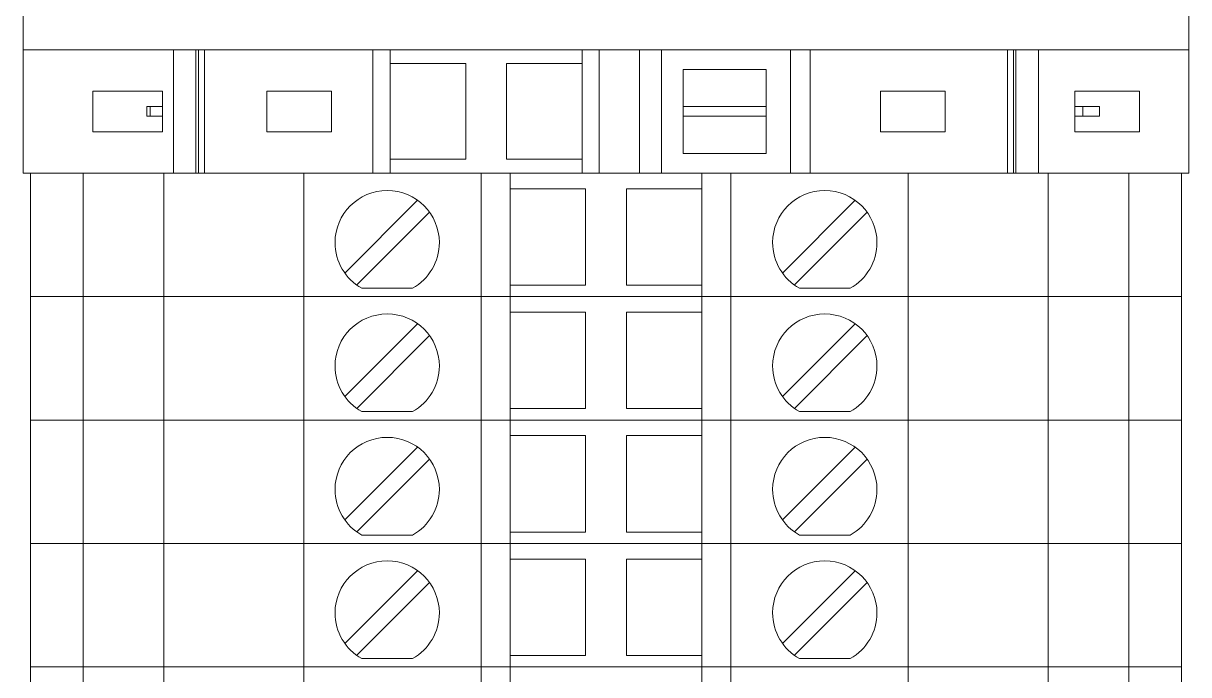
# Model space of a CAD drawing. Header units: millimetres. Extents: x 1880 to 4113, y 771 to 2990.
# Drawn here: x 3578.3 to 3626.9, y 1463.16 to 1490.34 of the extents above; entities that cross this region are included whole.
import ezdxf

# ---------------------------------------------------------------- set-up
doc = ezdxf.new("R2010")
doc.units = ezdxf.units.MM
doc.layers.add('000-PI-Oprema', color=30, linetype='Continuous', lineweight=5)
doc.layers.add('000-PI-ORMAR', color=2, linetype='Continuous')

msp = doc.modelspace()

# ---------------------------------------------------------------- linework, layer by layer
at = {"color": 0, "linetype": 'ByBlock', "lineweight": 0, "ltscale": 0.25}
msp.add_lwpolyline([(3578.304, 1491.439), (3578.304, 1484.089), (3626.904, 1484.089), (3626.904, 1491.439), (3578.304, 1491.439)], dxfattribs=at)
at = {"layer": '000-PI-Oprema', "color": 0, "linetype": 'ByBlock', "lineweight": 0}
for p, q in [((3578.304, 1491.439), (3578.304, 1484.089)), ((3626.904, 1484.089), (3626.904, 1491.439)), ((3584.57, 1489.239), (3578.304, 1489.239)), ((3584.57, 1484.089), (3584.57, 1489.239)), ((3585.506, 1489.239), (3584.57, 1489.239)), ((3585.506, 1484.089), (3585.506, 1489.239)), ((3585.606, 1489.239), (3585.506, 1489.239)), ((3585.606, 1489.239), (3585.606, 1484.089)), ((3585.864, 1489.239), (3585.606, 1489.239)), ((3585.864, 1489.239), (3585.864, 1484.089)), ((3592.886, 1489.239), (3585.864, 1489.239)), ((3592.886, 1489.239), (3593.604, 1489.239)), ((3592.886, 1484.089), (3592.886, 1489.239)), ((3593.604, 1488.664), (3593.604, 1489.239)), ((3593.604, 1489.239), (3601.604, 1489.239)), ((3601.604, 1489.239), (3601.604, 1488.664)), ((3601.604, 1489.239), (3602.323, 1489.239)), ((3602.323, 1489.239), (3603.995, 1489.239)), ((3602.323, 1484.089), (3602.323, 1489.239)), ((3604.92, 1489.239), (3603.995, 1489.239)), ((3603.995, 1489.239), (3603.995, 1484.089)), ((3610.294, 1489.239), (3604.92, 1489.239)), ((3604.92, 1489.239), (3604.92, 1484.089)), ((3610.294, 1489.239), (3610.294, 1484.089)), ((3611.114, 1489.239), (3610.294, 1489.239)), ((3611.114, 1484.089), (3611.114, 1489.239)), ((3611.114, 1489.239), (3619.344, 1489.239)), ((3619.344, 1489.239), (3619.344, 1484.089)), ((3619.344, 1489.239), (3619.602, 1489.239)), ((3619.602, 1484.089), (3619.602, 1489.239)), ((3619.602, 1489.239), (3619.702, 1489.239)), ((3620.639, 1489.239), (3619.702, 1489.239)), ((3619.702, 1484.089), (3619.702, 1489.239)), ((3620.639, 1489.239), (3626.904, 1489.239)), ((3620.639, 1484.089), (3620.639, 1489.239)), ((3593.604, 1484.664), (3593.604, 1488.664)), ((3593.604, 1488.664), (3596.754, 1488.664)), ((3596.754, 1488.664), (3596.754, 1484.664)), ((3598.454, 1488.664), (3601.604, 1488.664)), ((3598.454, 1484.664), (3598.454, 1488.664)), ((3601.604, 1488.664), (3601.604, 1484.664)), ((3605.829, 1488.414), (3609.279, 1488.414)), ((3605.829, 1486.864), (3605.829, 1488.414)), ((3609.279, 1488.414), (3609.279, 1486.864)), ((3581.204, 1485.814), (3581.204, 1487.514)), ((3581.204, 1487.514), (3584.104, 1487.514)), ((3584.104, 1487.514), (3584.104, 1486.864)), ((3588.454, 1487.514), (3591.154, 1487.514)), ((3588.454, 1485.814), (3588.454, 1487.514)), ((3591.154, 1487.514), (3591.154, 1485.814)), ((3614.054, 1487.514), (3616.754, 1487.514)), ((3614.054, 1485.814), (3614.054, 1487.514)), ((3616.754, 1487.514), (3616.754, 1485.814)), ((3622.154, 1486.864), (3622.154, 1487.514)), ((3622.154, 1487.514), (3624.854, 1487.514)), ((3624.854, 1487.514), (3624.854, 1485.814)), ((3583.59, 1486.864), (3583.459, 1486.864)), ((3583.459, 1486.464), (3583.459, 1486.864)), ((3583.59, 1486.864), (3583.59, 1486.464)), ((3583.59, 1486.864), (3584.104, 1486.864)), ((3584.104, 1486.864), (3584.104, 1486.464)), ((3605.829, 1486.864), (3609.279, 1486.864)), ((3605.829, 1486.464), (3605.829, 1486.864)), ((3609.279, 1486.864), (3609.279, 1486.464)), ((3622.154, 1486.464), (3622.154, 1486.864)), ((3622.154, 1486.864), (3622.49, 1486.864)), ((3622.49, 1486.864), (3622.49, 1486.464)), ((3623.19, 1486.864), (3622.49, 1486.864)), ((3623.19, 1486.864), (3623.19, 1486.464)), ((3583.59, 1486.464), (3583.459, 1486.464)), ((3583.59, 1486.464), (3584.104, 1486.464)), ((3584.104, 1486.464), (3584.104, 1485.814)), ((3605.829, 1486.464), (3609.279, 1486.464)), ((3605.829, 1484.914), (3605.829, 1486.464)), ((3609.279, 1486.464), (3609.279, 1484.914)), ((3622.154, 1486.464), (3622.49, 1486.464)), ((3622.154, 1485.814), (3622.154, 1486.464)), ((3623.19, 1486.464), (3622.49, 1486.464)), ((3584.104, 1485.814), (3581.204, 1485.814)), ((3591.154, 1485.814), (3588.454, 1485.814)), ((3616.754, 1485.814), (3614.054, 1485.814)), ((3624.854, 1485.814), (3622.154, 1485.814)), ((3609.279, 1484.914), (3605.829, 1484.914)), ((3596.754, 1484.664), (3593.604, 1484.664)), ((3593.604, 1484.089), (3593.604, 1484.664)), ((3601.604, 1484.664), (3598.454, 1484.664)), ((3601.604, 1484.664), (3601.604, 1484.089)), ((3585.506, 1484.089), (3584.57, 1484.089)), ((3585.606, 1484.089), (3585.506, 1484.089)), ((3585.864, 1484.089), (3585.606, 1484.089)), ((3592.886, 1484.089), (3593.604, 1484.089))]:
    msp.add_line(p, q, dxfattribs=at)
at = {"layer": '000-PI-Oprema', "color": 0, "linetype": 'ByBlock', "lineweight": 0, "ltscale": 0.25}
msp.add_line((3626.904, 1484.089), (3578.304, 1484.089), dxfattribs=at)
at = {"layer": '000-PI-ORMAR', "color": 0, "linetype": 'ByBlock', "lineweight": 0}
for p, q in [((3578.604, 1484.089), (3578.604, 1484.089)), ((3578.604, 1484.089), (3579.287, 1484.089)), ((3578.604, 1478.939), (3578.604, 1484.089)), ((3579.604, 1484.089), (3579.287, 1484.089)), ((3579.604, 1484.089), (3579.604, 1484.089)), ((3580.804, 1484.089), (3579.604, 1484.089)), ((3580.804, 1484.089), (3580.804, 1484.089)), ((3582.396, 1484.089), (3580.804, 1484.089)), ((3580.804, 1478.939), (3580.804, 1484.089)), ((3584.539, 1484.089), (3582.396, 1484.089)), ((3582.854, 1484.089), (3582.854, 1484.089)), ((3584.165, 1478.939), (3584.165, 1484.089)), ((3584.922, 1484.089), (3584.539, 1484.089)), ((3587.43, 1484.089), (3584.922, 1484.089)), ((3585.404, 1484.089), (3585.404, 1484.089)), ((3586.304, 1484.089), (3586.304, 1484.089)), ((3590.004, 1484.089), (3587.43, 1484.089)), ((3597.404, 1484.089), (3590.004, 1484.089)), ((3590.004, 1478.939), (3590.004, 1484.089)), ((3598.604, 1484.089), (3597.404, 1484.089)), ((3597.404, 1478.939), (3597.404, 1484.089)), ((3598.604, 1484.089), (3598.604, 1484.089)), ((3606.604, 1484.089), (3598.604, 1484.089)), ((3598.604, 1478.939), (3598.604, 1484.089)), ((3606.604, 1484.089), (3606.604, 1484.089)), ((3607.804, 1484.089), (3606.604, 1484.089)), ((3606.604, 1478.939), (3606.604, 1484.089)), ((3615.204, 1484.089), (3607.804, 1484.089)), ((3607.804, 1478.939), (3607.804, 1484.089)), ((3612.404, 1484.089), (3612.404, 1484.089)), ((3617.778, 1484.089), (3615.204, 1484.089)), ((3615.204, 1478.939), (3615.204, 1484.089)), ((3617.454, 1484.089), (3617.454, 1484.089)), ((3620.287, 1484.089), (3617.778, 1484.089)), ((3620.104, 1484.089), (3620.104, 1484.089)), ((3620.67, 1484.089), (3620.287, 1484.089)), ((3622.812, 1484.089), (3620.67, 1484.089)), ((3621.043, 1478.939), (3621.043, 1484.089)), ((3622.354, 1484.089), (3622.354, 1484.089)), ((3624.404, 1484.089), (3622.812, 1484.089)), ((3624.404, 1484.089), (3624.404, 1484.089)), ((3624.404, 1484.089), (3626.604, 1484.089)), ((3624.404, 1478.939), (3624.404, 1484.089)), ((3626.604, 1484.089), (3626.604, 1484.089)), ((3626.604, 1478.939), (3626.604, 1484.089)), ((3598.604, 1483.439), (3598.604, 1483.439)), ((3598.604, 1483.439), (3601.754, 1483.439)), ((3601.754, 1483.439), (3601.754, 1479.414)), ((3601.754, 1483.439), (3601.754, 1483.439)), ((3603.454, 1483.439), (3606.604, 1483.439)), ((3603.454, 1479.414), (3603.454, 1483.439)), ((3603.454, 1483.439), (3603.454, 1483.439)), ((3606.604, 1483.439), (3606.604, 1483.439)), ((3594.75, 1482.954), (3591.714, 1479.919)), ((3594.75, 1482.954), (3594.75, 1482.954)), ((3613, 1482.954), (3609.964, 1479.919)), ((3613, 1482.954), (3613, 1482.954)), ((3592.209, 1479.424), (3595.245, 1482.459)), ((3595.245, 1482.459), (3595.245, 1482.459)), ((3597.404, 1479.889), (3597.404, 1482.489)), ((3597.404, 1482.489), (3597.404, 1482.489)), ((3607.804, 1482.489), (3607.804, 1482.489)), ((3607.804, 1479.889), (3607.804, 1482.489)), ((3610.459, 1479.424), (3613.495, 1482.459)), ((3613.495, 1482.459), (3613.495, 1482.459)), ((3591.714, 1479.919), (3591.714, 1479.919)), ((3597.404, 1479.889), (3597.404, 1479.889)), ((3607.804, 1479.889), (3607.804, 1479.889)), ((3609.964, 1479.919), (3609.964, 1479.919)), ((3592.209, 1479.424), (3592.209, 1479.424)), ((3598.604, 1479.414), (3598.604, 1479.414)), ((3601.754, 1479.414), (3598.604, 1479.414)), ((3601.754, 1479.414), (3601.754, 1479.414)), ((3606.604, 1479.414), (3603.454, 1479.414)), ((3603.454, 1479.414), (3603.454, 1479.414)), ((3606.604, 1479.414), (3606.604, 1479.414)), ((3610.459, 1479.424), (3610.459, 1479.424)), ((3578.604, 1478.939), (3578.604, 1478.939)), ((3578.604, 1478.939), (3579.287, 1478.939)), ((3578.604, 1478.939), (3578.604, 1478.939)), ((3578.604, 1478.939), (3579.287, 1478.939)), ((3578.604, 1473.789), (3578.604, 1478.939)), ((3579.604, 1478.939), (3579.287, 1478.939)), ((3579.604, 1478.939), (3579.287, 1478.939)), ((3580.804, 1478.939), (3579.604, 1478.939)), ((3579.604, 1478.939), (3579.604, 1478.939)), ((3579.604, 1478.939), (3579.604, 1478.939)), ((3580.804, 1478.939), (3579.604, 1478.939)), ((3580.104, 1478.939), (3580.104, 1478.939)), ((3582.396, 1478.939), (3580.804, 1478.939)), ((3580.804, 1478.939), (3580.804, 1478.939)), ((3580.804, 1478.939), (3580.804, 1478.939)), ((3582.396, 1478.939), (3580.804, 1478.939)), ((3580.804, 1473.789), (3580.804, 1478.939)), ((3584.539, 1478.939), (3582.396, 1478.939)), ((3584.539, 1478.939), (3582.396, 1478.939)), ((3582.854, 1478.939), (3582.854, 1478.939)), ((3582.854, 1478.939), (3582.854, 1478.939)), ((3584.165, 1473.789), (3584.165, 1478.939)), ((3584.539, 1478.939), (3584.922, 1478.939)), ((3584.922, 1478.939), (3584.539, 1478.939)), ((3584.922, 1478.939), (3587.43, 1478.939)), ((3587.43, 1478.939), (3584.922, 1478.939)), ((3585.404, 1478.939), (3585.404, 1478.939)), ((3585.404, 1478.939), (3585.404, 1478.939)), ((3586.304, 1478.939), (3586.304, 1478.939)), ((3586.304, 1478.939), (3586.304, 1478.939)), ((3586.604, 1478.939), (3586.604, 1478.939)), ((3590.004, 1478.939), (3587.43, 1478.939)), ((3590.004, 1478.939), (3587.43, 1478.939)), ((3597.404, 1478.939), (3590.004, 1478.939)), ((3597.404, 1478.939), (3590.004, 1478.939)), ((3590.004, 1473.789), (3590.004, 1478.939)), ((3592.421, 1479.289), (3592.421, 1479.289)), ((3592.421, 1479.289), (3594.538, 1479.289)), ((3594.538, 1479.289), (3594.538, 1479.289)), ((3598.604, 1478.939), (3597.404, 1478.939)), ((3598.604, 1478.939), (3597.404, 1478.939)), ((3597.404, 1473.789), (3597.404, 1478.939)), ((3606.604, 1478.939), (3598.604, 1478.939)), ((3598.604, 1478.939), (3598.604, 1478.939)), ((3598.604, 1478.939), (3598.604, 1478.939)), ((3606.604, 1478.939), (3598.604, 1478.939)), ((3598.604, 1473.789), (3598.604, 1478.939)), ((3607.804, 1478.939), (3606.604, 1478.939)), ((3606.604, 1478.939), (3606.604, 1478.939)), ((3606.604, 1478.939), (3606.604, 1478.939)), ((3607.804, 1478.939), (3606.604, 1478.939)), ((3606.604, 1473.789), (3606.604, 1478.939)), ((3615.204, 1478.939), (3607.804, 1478.939)), ((3615.204, 1478.939), (3607.804, 1478.939)), ((3607.804, 1473.789), (3607.804, 1478.939)), ((3610.671, 1479.289), (3610.671, 1479.289)), ((3610.671, 1479.289), (3612.788, 1479.289)), ((3612.404, 1478.939), (3612.404, 1478.939)), ((3612.404, 1478.939), (3612.404, 1478.939)), ((3612.788, 1479.289), (3612.788, 1479.289)), ((3617.778, 1478.939), (3615.204, 1478.939)), ((3617.778, 1478.939), (3615.204, 1478.939)), ((3615.204, 1473.789), (3615.204, 1478.939)), ((3617.454, 1478.939), (3617.454, 1478.939)), ((3617.454, 1478.939), (3617.454, 1478.939)), ((3617.778, 1478.939), (3620.287, 1478.939)), ((3620.287, 1478.939), (3617.778, 1478.939)), ((3618.604, 1478.939), (3618.604, 1478.939)), ((3620.104, 1478.939), (3620.104, 1478.939)), ((3620.104, 1478.939), (3620.104, 1478.939)), ((3620.287, 1478.939), (3620.67, 1478.939)), ((3620.67, 1478.939), (3620.287, 1478.939)), ((3622.812, 1478.939), (3620.67, 1478.939)), ((3622.812, 1478.939), (3620.67, 1478.939)), ((3621.043, 1473.789), (3621.043, 1478.939)), ((3622.354, 1478.939), (3622.354, 1478.939)), ((3622.354, 1478.939), (3622.354, 1478.939)), ((3624.404, 1478.939), (3622.812, 1478.939)), ((3624.404, 1478.939), (3622.812, 1478.939)), ((3624.404, 1478.939), (3626.604, 1478.939)), ((3624.404, 1478.939), (3624.404, 1478.939)), ((3624.404, 1478.939), (3624.404, 1478.939)), ((3624.404, 1478.939), (3626.604, 1478.939)), ((3624.404, 1473.789), (3624.404, 1478.939)), ((3626.604, 1478.939), (3626.604, 1478.939)), ((3626.604, 1478.939), (3626.604, 1478.939)), ((3626.604, 1473.789), (3626.604, 1478.939)), ((3598.604, 1478.289), (3598.604, 1478.289)), ((3598.604, 1478.289), (3601.754, 1478.289)), ((3601.754, 1478.289), (3601.754, 1474.264)), ((3601.754, 1478.289), (3601.754, 1478.289)), ((3603.454, 1478.289), (3606.604, 1478.289)), ((3603.454, 1474.264), (3603.454, 1478.289)), ((3603.454, 1478.289), (3603.454, 1478.289)), ((3606.604, 1478.289), (3606.604, 1478.289)), ((3594.75, 1477.804), (3591.714, 1474.769)), ((3594.75, 1477.804), (3594.75, 1477.804)), ((3613, 1477.804), (3609.964, 1474.769)), ((3613, 1477.804), (3613, 1477.804)), ((3592.209, 1474.274), (3595.245, 1477.309)), ((3595.245, 1477.309), (3595.245, 1477.309)), ((3597.404, 1474.739), (3597.404, 1477.339)), ((3597.404, 1477.339), (3597.404, 1477.339)), ((3607.804, 1477.339), (3607.804, 1477.339)), ((3607.804, 1474.739), (3607.804, 1477.339)), ((3610.459, 1474.274), (3613.495, 1477.309)), ((3613.495, 1477.309), (3613.495, 1477.309)), ((3591.714, 1474.769), (3591.714, 1474.769)), ((3597.404, 1474.739), (3597.404, 1474.739)), ((3607.804, 1474.739), (3607.804, 1474.739)), ((3609.964, 1474.769), (3609.964, 1474.769)), ((3592.209, 1474.274), (3592.209, 1474.274)), ((3592.421, 1474.139), (3592.421, 1474.139)), ((3592.421, 1474.139), (3594.538, 1474.139)), ((3594.538, 1474.139), (3594.538, 1474.139)), ((3598.604, 1474.264), (3598.604, 1474.264)), ((3601.754, 1474.264), (3598.604, 1474.264)), ((3601.754, 1474.264), (3601.754, 1474.264)), ((3606.604, 1474.264), (3603.454, 1474.264)), ((3603.454, 1474.264), (3603.454, 1474.264)), ((3606.604, 1474.264), (3606.604, 1474.264)), ((3610.459, 1474.274), (3610.459, 1474.274)), ((3610.671, 1474.139), (3610.671, 1474.139)), ((3610.671, 1474.139), (3612.788, 1474.139)), ((3612.788, 1474.139), (3612.788, 1474.139)), ((3578.604, 1473.789), (3578.604, 1473.789)), ((3578.604, 1473.789), (3579.287, 1473.789)), ((3578.604, 1473.789), (3578.604, 1473.789)), ((3578.604, 1473.789), (3579.287, 1473.789)), ((3578.604, 1468.639), (3578.604, 1473.789)), ((3579.604, 1473.789), (3579.287, 1473.789)), ((3579.604, 1473.789), (3579.287, 1473.789)), ((3580.804, 1473.789), (3579.604, 1473.789)), ((3579.604, 1473.789), (3579.604, 1473.789)), ((3579.604, 1473.789), (3579.604, 1473.789)), ((3580.804, 1473.789), (3579.604, 1473.789)), ((3580.104, 1473.789), (3580.104, 1473.789)), ((3582.396, 1473.789), (3580.804, 1473.789)), ((3580.804, 1473.789), (3580.804, 1473.789)), ((3580.804, 1473.789), (3580.804, 1473.789)), ((3582.396, 1473.789), (3580.804, 1473.789)), ((3580.804, 1468.639), (3580.804, 1473.789)), ((3584.539, 1473.789), (3582.396, 1473.789)), ((3584.539, 1473.789), (3582.396, 1473.789)), ((3582.854, 1473.789), (3582.854, 1473.789)), ((3582.854, 1473.789), (3582.854, 1473.789)), ((3584.165, 1468.639), (3584.165, 1473.789)), ((3584.539, 1473.789), (3584.922, 1473.789)), ((3584.922, 1473.789), (3584.539, 1473.789)), ((3584.922, 1473.789), (3587.43, 1473.789)), ((3587.43, 1473.789), (3584.922, 1473.789)), ((3585.404, 1473.789), (3585.404, 1473.789)), ((3585.404, 1473.789), (3585.404, 1473.789)), ((3586.304, 1473.789), (3586.304, 1473.789)), ((3586.304, 1473.789), (3586.304, 1473.789)), ((3586.604, 1473.789), (3586.604, 1473.789)), ((3590.004, 1473.789), (3587.43, 1473.789)), ((3590.004, 1473.789), (3587.43, 1473.789)), ((3597.404, 1473.789), (3590.004, 1473.789)), ((3597.404, 1473.789), (3590.004, 1473.789)), ((3590.004, 1468.639), (3590.004, 1473.789)), ((3598.604, 1473.789), (3597.404, 1473.789)), ((3598.604, 1473.789), (3597.404, 1473.789)), ((3597.404, 1468.639), (3597.404, 1473.789)), ((3606.604, 1473.789), (3598.604, 1473.789)), ((3598.604, 1473.789), (3598.604, 1473.789)), ((3598.604, 1473.789), (3598.604, 1473.789)), ((3606.604, 1473.789), (3598.604, 1473.789)), ((3598.604, 1468.639), (3598.604, 1473.789)), ((3607.804, 1473.789), (3606.604, 1473.789)), ((3606.604, 1473.789), (3606.604, 1473.789)), ((3606.604, 1473.789), (3606.604, 1473.789)), ((3607.804, 1473.789), (3606.604, 1473.789)), ((3606.604, 1468.639), (3606.604, 1473.789)), ((3615.204, 1473.789), (3607.804, 1473.789)), ((3615.204, 1473.789), (3607.804, 1473.789)), ((3607.804, 1468.639), (3607.804, 1473.789)), ((3612.404, 1473.789), (3612.404, 1473.789)), ((3612.404, 1473.789), (3612.404, 1473.789)), ((3617.778, 1473.789), (3615.204, 1473.789)), ((3617.778, 1473.789), (3615.204, 1473.789)), ((3615.204, 1468.639), (3615.204, 1473.789)), ((3617.454, 1473.789), (3617.454, 1473.789)), ((3617.454, 1473.789), (3617.454, 1473.789)), ((3617.778, 1473.789), (3620.287, 1473.789)), ((3620.287, 1473.789), (3617.778, 1473.789)), ((3618.604, 1473.789), (3618.604, 1473.789)), ((3620.104, 1473.789), (3620.104, 1473.789)), ((3620.104, 1473.789), (3620.104, 1473.789)), ((3620.287, 1473.789), (3620.67, 1473.789)), ((3620.67, 1473.789), (3620.287, 1473.789)), ((3622.812, 1473.789), (3620.67, 1473.789)), ((3622.812, 1473.789), (3620.67, 1473.789)), ((3621.043, 1468.639), (3621.043, 1473.789)), ((3622.354, 1473.789), (3622.354, 1473.789)), ((3622.354, 1473.789), (3622.354, 1473.789)), ((3624.404, 1473.789), (3622.812, 1473.789)), ((3624.404, 1473.789), (3622.812, 1473.789)), ((3624.404, 1473.789), (3626.604, 1473.789)), ((3624.404, 1473.789), (3624.404, 1473.789)), ((3624.404, 1473.789), (3624.404, 1473.789)), ((3624.404, 1473.789), (3626.604, 1473.789)), ((3624.404, 1468.639), (3624.404, 1473.789)), ((3626.604, 1473.789), (3626.604, 1473.789)), ((3626.604, 1473.789), (3626.604, 1473.789)), ((3626.604, 1468.639), (3626.604, 1473.789)), ((3598.604, 1473.139), (3598.604, 1473.139)), ((3598.604, 1473.139), (3601.754, 1473.139)), ((3601.754, 1473.139), (3601.754, 1469.114)), ((3601.754, 1473.139), (3601.754, 1473.139)), ((3603.454, 1473.139), (3606.604, 1473.139)), ((3603.454, 1469.114), (3603.454, 1473.139)), ((3603.454, 1473.139), (3603.454, 1473.139)), ((3606.604, 1473.139), (3606.604, 1473.139)), ((3594.75, 1472.654), (3591.714, 1469.619)), ((3594.75, 1472.654), (3594.75, 1472.654)), ((3613, 1472.654), (3609.964, 1469.619)), ((3613, 1472.654), (3613, 1472.654)), ((3592.209, 1469.124), (3595.245, 1472.159)), ((3595.245, 1472.159), (3595.245, 1472.159)), ((3597.404, 1469.589), (3597.404, 1472.189)), ((3597.404, 1472.189), (3597.404, 1472.189)), ((3607.804, 1472.189), (3607.804, 1472.189)), ((3607.804, 1469.589), (3607.804, 1472.189)), ((3610.459, 1469.124), (3613.495, 1472.159)), ((3613.495, 1472.159), (3613.495, 1472.159)), ((3591.714, 1469.619), (3591.714, 1469.619)), ((3597.404, 1469.589), (3597.404, 1469.589)), ((3607.804, 1469.589), (3607.804, 1469.589)), ((3609.964, 1469.619), (3609.964, 1469.619)), ((3592.209, 1469.124), (3592.209, 1469.124)), ((3592.421, 1468.989), (3592.421, 1468.989)), ((3592.421, 1468.989), (3594.538, 1468.989)), ((3594.538, 1468.989), (3594.538, 1468.989)), ((3598.604, 1469.114), (3598.604, 1469.114)), ((3601.754, 1469.114), (3598.604, 1469.114)), ((3601.754, 1469.114), (3601.754, 1469.114)), ((3606.604, 1469.114), (3603.454, 1469.114)), ((3603.454, 1469.114), (3603.454, 1469.114)), ((3606.604, 1469.114), (3606.604, 1469.114)), ((3610.459, 1469.124), (3610.459, 1469.124)), ((3610.671, 1468.989), (3610.671, 1468.989)), ((3610.671, 1468.989), (3612.788, 1468.989)), ((3612.788, 1468.989), (3612.788, 1468.989)), ((3578.604, 1468.639), (3578.604, 1468.639)), ((3578.604, 1468.639), (3579.287, 1468.639)), ((3578.604, 1468.639), (3578.604, 1468.639)), ((3578.604, 1468.639), (3579.287, 1468.639)), ((3578.604, 1463.489), (3578.604, 1468.639)), ((3579.604, 1468.639), (3579.287, 1468.639)), ((3579.604, 1468.639), (3579.287, 1468.639)), ((3580.804, 1468.639), (3579.604, 1468.639)), ((3579.604, 1468.639), (3579.604, 1468.639)), ((3579.604, 1468.639), (3579.604, 1468.639)), ((3580.804, 1468.639), (3579.604, 1468.639)), ((3580.104, 1468.639), (3580.104, 1468.639)), ((3582.396, 1468.639), (3580.804, 1468.639)), ((3580.804, 1468.639), (3580.804, 1468.639)), ((3580.804, 1468.639), (3580.804, 1468.639)), ((3582.396, 1468.639), (3580.804, 1468.639)), ((3580.804, 1463.489), (3580.804, 1468.639)), ((3584.539, 1468.639), (3582.396, 1468.639)), ((3584.539, 1468.639), (3582.396, 1468.639)), ((3582.854, 1468.639), (3582.854, 1468.639)), ((3582.854, 1468.639), (3582.854, 1468.639)), ((3584.165, 1463.489), (3584.165, 1468.639)), ((3584.539, 1468.639), (3584.922, 1468.639)), ((3584.922, 1468.639), (3584.539, 1468.639)), ((3584.922, 1468.639), (3587.43, 1468.639)), ((3587.43, 1468.639), (3584.922, 1468.639)), ((3585.404, 1468.639), (3585.404, 1468.639)), ((3585.404, 1468.639), (3585.404, 1468.639)), ((3586.304, 1468.639), (3586.304, 1468.639)), ((3586.304, 1468.639), (3586.304, 1468.639)), ((3586.604, 1468.639), (3586.604, 1468.639)), ((3590.004, 1468.639), (3587.43, 1468.639)), ((3590.004, 1468.639), (3587.43, 1468.639)), ((3597.404, 1468.639), (3590.004, 1468.639)), ((3597.404, 1468.639), (3590.004, 1468.639)), ((3590.004, 1463.489), (3590.004, 1468.639)), ((3598.604, 1468.639), (3597.404, 1468.639)), ((3598.604, 1468.639), (3597.404, 1468.639)), ((3597.404, 1463.489), (3597.404, 1468.639)), ((3606.604, 1468.639), (3598.604, 1468.639)), ((3598.604, 1468.639), (3598.604, 1468.639)), ((3598.604, 1468.639), (3598.604, 1468.639)), ((3606.604, 1468.639), (3598.604, 1468.639)), ((3598.604, 1463.489), (3598.604, 1468.639)), ((3607.804, 1468.639), (3606.604, 1468.639)), ((3606.604, 1468.639), (3606.604, 1468.639)), ((3606.604, 1468.639), (3606.604, 1468.639)), ((3607.804, 1468.639), (3606.604, 1468.639)), ((3606.604, 1463.489), (3606.604, 1468.639)), ((3615.204, 1468.639), (3607.804, 1468.639)), ((3615.204, 1468.639), (3607.804, 1468.639)), ((3607.804, 1463.489), (3607.804, 1468.639)), ((3612.404, 1468.639), (3612.404, 1468.639)), ((3612.404, 1468.639), (3612.404, 1468.639)), ((3617.778, 1468.639), (3615.204, 1468.639)), ((3617.778, 1468.639), (3615.204, 1468.639)), ((3615.204, 1463.489), (3615.204, 1468.639)), ((3617.454, 1468.639), (3617.454, 1468.639)), ((3617.454, 1468.639), (3617.454, 1468.639)), ((3617.778, 1468.639), (3620.287, 1468.639)), ((3620.287, 1468.639), (3617.778, 1468.639)), ((3618.604, 1468.639), (3618.604, 1468.639)), ((3620.104, 1468.639), (3620.104, 1468.639)), ((3620.104, 1468.639), (3620.104, 1468.639)), ((3620.287, 1468.639), (3620.67, 1468.639)), ((3620.67, 1468.639), (3620.287, 1468.639)), ((3622.812, 1468.639), (3620.67, 1468.639)), ((3622.812, 1468.639), (3620.67, 1468.639)), ((3621.043, 1463.489), (3621.043, 1468.639)), ((3622.354, 1468.639), (3622.354, 1468.639)), ((3622.354, 1468.639), (3622.354, 1468.639)), ((3624.404, 1468.639), (3622.812, 1468.639)), ((3624.404, 1468.639), (3622.812, 1468.639)), ((3624.404, 1468.639), (3626.604, 1468.639)), ((3624.404, 1468.639), (3624.404, 1468.639)), ((3624.404, 1468.639), (3624.404, 1468.639)), ((3624.404, 1468.639), (3626.604, 1468.639)), ((3624.404, 1463.489), (3624.404, 1468.639)), ((3626.604, 1468.639), (3626.604, 1468.639)), ((3626.604, 1468.639), (3626.604, 1468.639)), ((3626.604, 1463.489), (3626.604, 1468.639)), ((3598.604, 1467.989), (3598.604, 1467.989)), ((3598.604, 1467.989), (3601.754, 1467.989)), ((3601.754, 1467.989), (3601.754, 1463.964)), ((3601.754, 1467.989), (3601.754, 1467.989)), ((3603.454, 1467.989), (3606.604, 1467.989)), ((3603.454, 1463.964), (3603.454, 1467.989)), ((3603.454, 1467.989), (3603.454, 1467.989)), ((3606.604, 1467.989), (3606.604, 1467.989)), ((3594.75, 1467.504), (3591.714, 1464.469)), ((3594.75, 1467.504), (3594.75, 1467.504)), ((3613, 1467.504), (3609.964, 1464.469)), ((3613, 1467.504), (3613, 1467.504)), ((3592.209, 1463.974), (3595.245, 1467.009)), ((3595.245, 1467.009), (3595.245, 1467.009)), ((3597.404, 1464.439), (3597.404, 1467.039)), ((3597.404, 1467.039), (3597.404, 1467.039)), ((3607.804, 1467.039), (3607.804, 1467.039)), ((3607.804, 1464.439), (3607.804, 1467.039)), ((3610.459, 1463.974), (3613.495, 1467.009)), ((3613.495, 1467.009), (3613.495, 1467.009)), ((3591.714, 1464.469), (3591.714, 1464.469)), ((3597.404, 1464.439), (3597.404, 1464.439)), ((3607.804, 1464.439), (3607.804, 1464.439)), ((3609.964, 1464.469), (3609.964, 1464.469)), ((3592.209, 1463.974), (3592.209, 1463.974)), ((3592.421, 1463.839), (3592.421, 1463.839)), ((3592.421, 1463.839), (3594.538, 1463.839)), ((3594.538, 1463.839), (3594.538, 1463.839)), ((3598.604, 1463.964), (3598.604, 1463.964)), ((3601.754, 1463.964), (3598.604, 1463.964)), ((3601.754, 1463.964), (3601.754, 1463.964)), ((3606.604, 1463.964), (3603.454, 1463.964)), ((3603.454, 1463.964), (3603.454, 1463.964)), ((3606.604, 1463.964), (3606.604, 1463.964)), ((3610.459, 1463.974), (3610.459, 1463.974)), ((3610.671, 1463.839), (3610.671, 1463.839)), ((3610.671, 1463.839), (3612.788, 1463.839)), ((3612.788, 1463.839), (3612.788, 1463.839)), ((3578.604, 1463.489), (3578.604, 1463.489)), ((3578.604, 1463.489), (3579.287, 1463.489)), ((3578.604, 1463.489), (3578.604, 1463.489)), ((3578.604, 1463.489), (3579.287, 1463.489)), ((3578.604, 1458.339), (3578.604, 1463.489)), ((3579.604, 1463.489), (3579.287, 1463.489)), ((3579.604, 1463.489), (3579.287, 1463.489)), ((3580.804, 1463.489), (3579.604, 1463.489)), ((3579.604, 1463.489), (3579.604, 1463.489)), ((3579.604, 1463.489), (3579.604, 1463.489)), ((3580.804, 1463.489), (3579.604, 1463.489)), ((3580.104, 1463.489), (3580.104, 1463.489)), ((3582.396, 1463.489), (3580.804, 1463.489)), ((3580.804, 1463.489), (3580.804, 1463.489)), ((3580.804, 1463.489), (3580.804, 1463.489)), ((3582.396, 1463.489), (3580.804, 1463.489)), ((3580.804, 1458.339), (3580.804, 1463.489)), ((3584.539, 1463.489), (3582.396, 1463.489)), ((3584.539, 1463.489), (3582.396, 1463.489)), ((3582.854, 1463.489), (3582.854, 1463.489)), ((3582.854, 1463.489), (3582.854, 1463.489)), ((3584.165, 1458.339), (3584.165, 1463.489)), ((3584.539, 1463.489), (3584.922, 1463.489)), ((3584.922, 1463.489), (3584.539, 1463.489)), ((3584.922, 1463.489), (3587.43, 1463.489)), ((3587.43, 1463.489), (3584.922, 1463.489)), ((3585.404, 1463.489), (3585.404, 1463.489)), ((3585.404, 1463.489), (3585.404, 1463.489)), ((3586.304, 1463.489), (3586.304, 1463.489)), ((3586.304, 1463.489), (3586.304, 1463.489)), ((3586.604, 1463.489), (3586.604, 1463.489)), ((3590.004, 1463.489), (3587.43, 1463.489)), ((3590.004, 1463.489), (3587.43, 1463.489)), ((3597.404, 1463.489), (3590.004, 1463.489)), ((3597.404, 1463.489), (3590.004, 1463.489)), ((3590.004, 1458.339), (3590.004, 1463.489)), ((3598.604, 1463.489), (3597.404, 1463.489)), ((3598.604, 1463.489), (3597.404, 1463.489)), ((3597.404, 1458.339), (3597.404, 1463.489)), ((3606.604, 1463.489), (3598.604, 1463.489)), ((3598.604, 1463.489), (3598.604, 1463.489)), ((3598.604, 1463.489), (3598.604, 1463.489)), ((3606.604, 1463.489), (3598.604, 1463.489)), ((3598.604, 1458.339), (3598.604, 1463.489)), ((3607.804, 1463.489), (3606.604, 1463.489)), ((3606.604, 1463.489), (3606.604, 1463.489)), ((3606.604, 1463.489), (3606.604, 1463.489)), ((3607.804, 1463.489), (3606.604, 1463.489)), ((3606.604, 1458.339), (3606.604, 1463.489)), ((3615.204, 1463.489), (3607.804, 1463.489)), ((3615.204, 1463.489), (3607.804, 1463.489)), ((3607.804, 1458.339), (3607.804, 1463.489)), ((3612.404, 1463.489), (3612.404, 1463.489)), ((3612.404, 1463.489), (3612.404, 1463.489)), ((3617.778, 1463.489), (3615.204, 1463.489)), ((3617.778, 1463.489), (3615.204, 1463.489)), ((3615.204, 1458.339), (3615.204, 1463.489)), ((3617.454, 1463.489), (3617.454, 1463.489)), ((3617.454, 1463.489), (3617.454, 1463.489)), ((3617.778, 1463.489), (3620.287, 1463.489)), ((3620.287, 1463.489), (3617.778, 1463.489)), ((3618.604, 1463.489), (3618.604, 1463.489)), ((3620.104, 1463.489), (3620.104, 1463.489)), ((3620.104, 1463.489), (3620.104, 1463.489)), ((3620.287, 1463.489), (3620.67, 1463.489)), ((3620.67, 1463.489), (3620.287, 1463.489)), ((3622.812, 1463.489), (3620.67, 1463.489)), ((3622.812, 1463.489), (3620.67, 1463.489)), ((3621.043, 1458.339), (3621.043, 1463.489)), ((3622.354, 1463.489), (3622.354, 1463.489)), ((3622.354, 1463.489), (3622.354, 1463.489)), ((3624.404, 1463.489), (3622.812, 1463.489)), ((3624.404, 1463.489), (3622.812, 1463.489)), ((3624.404, 1463.489), (3626.604, 1463.489)), ((3624.404, 1463.489), (3624.404, 1463.489)), ((3624.404, 1463.489), (3624.404, 1463.489)), ((3624.404, 1463.489), (3626.604, 1463.489)), ((3624.404, 1458.339), (3624.404, 1463.489)), ((3626.604, 1463.489), (3626.604, 1463.489)), ((3626.604, 1463.489), (3626.604, 1463.489)), ((3626.604, 1458.339), (3626.604, 1463.489))]:
    msp.add_line(p, q, dxfattribs=at)
for centre, start, end in [((3593.479, 1481.189), 360, 180), ((3611.729, 1481.189), 360, 180), ((3593.479, 1481.189), 180, 240.8754), ((3593.479, 1481.189), 299.1246, 360), ((3611.729, 1481.189), 180, 240.8754), ((3611.729, 1481.189), 299.1246, 360), ((3593.479, 1476.039), 360, 180), ((3611.729, 1476.039), 360, 180), ((3593.479, 1476.039), 180, 240.8754), ((3593.479, 1476.039), 299.1246, 360), ((3611.729, 1476.039), 180, 240.8754), ((3611.729, 1476.039), 299.1246, 360), ((3593.479, 1470.889), 360, 180), ((3611.729, 1470.889), 360, 180), ((3593.479, 1470.889), 180, 240.8754), ((3593.479, 1470.889), 299.1246, 360), ((3611.729, 1470.889), 180, 240.8754), ((3611.729, 1470.889), 299.1246, 360), ((3593.479, 1465.739), 360, 180), ((3611.729, 1465.739), 360, 180), ((3593.479, 1465.739), 180, 240.8754), ((3593.479, 1465.739), 299.1246, 360), ((3611.729, 1465.739), 180, 240.8754), ((3611.729, 1465.739), 299.1246, 360)]:
    msp.add_arc(centre, 2.175, start, end, dxfattribs=at)

doc.saveas('drawing.dxf')
